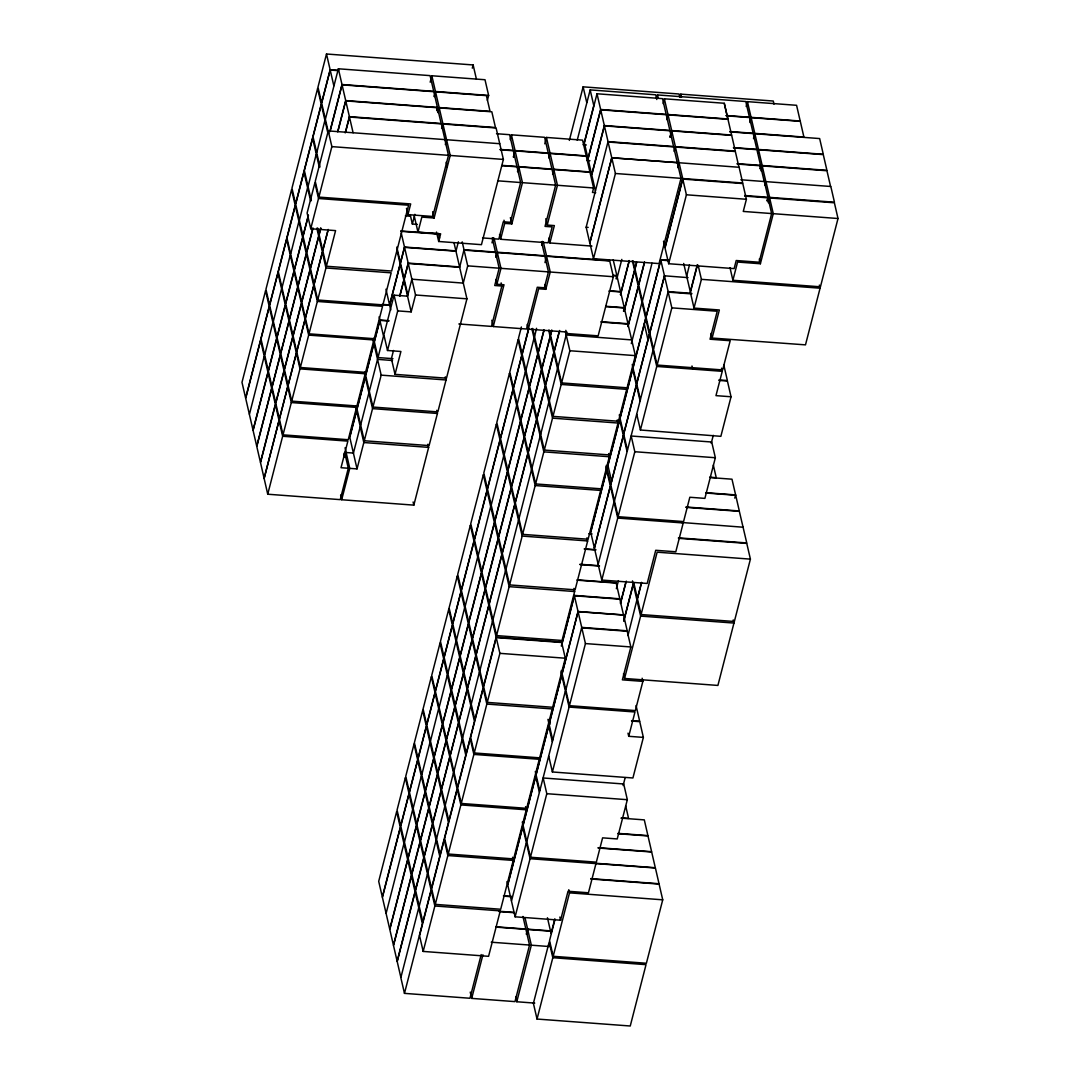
<?xml version="1.0" encoding="UTF-8"?>
<svg xmlns="http://www.w3.org/2000/svg" width="1080" height="1080" viewBox="0 0 1080 1080"><rect width="100%" height="100%" fill="white"/><g stroke="black" fill="none" stroke-linecap="round" stroke-linejoin="round"><path stroke-width="1.5" d="M340.605 495.032L341.685 499.743L413.843 505.13L428.639 447.377L427.91 444.231M445.311 376.826L446.04 379.971L437.846 411.899L372.951 407.052L369.32 391.338L377.541 359.33L392.513 360.531M326.498 54L317.966 87.142L321.597 102.87L330.129 69.714L326.498 54L473.135 64.949L476.401 79.083M338.54 70.673L330.197 70.052L321.665 103.194L325.296 118.908M338.364 68.783L341.996 84.51L433.728 91.355L430.096 75.627L338.364 68.783L325.377 119.246L328.644 133.394M345.708 131.692L349.475 117.045L441.329 123.903L444.96 139.617L328.253 130.91L315.252 181.373L318.884 197.1L410.683 203.945L407.93 214.623L432.743 216.472L448.483 155.331L444.852 139.603M308.394 215.055L302.994 235.994L299.376 220.279L307.584 187.745L303.953 172.017L295.663 204.228L299.295 219.942M329.846 131.706L341.996 84.51M308.435 215.528L303.075 236.345L306.707 252.059L312.89 228.029M330.332 130.424L342.063 84.848L433.796 91.692L437.427 107.419L436.685 110.295M310.743 228.744L318.519 198.504L314.901 182.776L307.112 213.03L310.743 228.744L335.583 230.607L326.403 266.247L391.649 271.04L408.591 205.214L318.519 198.504M318.884 197.1L331.871 146.624L328.253 130.91M337.73 131.49L345.695 100.575L342.063 84.848M312.957 228.366L306.774 252.396L310.406 268.11L318.654 236.075L316.832 228.218M337.81 131.828L345.762 100.899L437.508 107.744L441.126 123.471L349.394 116.627L345.762 100.899M320.747 227.907L319.1 234.333L317.642 228.056M345.209 132.894L349.394 116.627M320.8 228.42L319.14 234.873L326.403 266.247M264.101 478.507L279.018 420.538M279.382 419.135L287.699 386.843L284.108 371.021L275.791 403.312L283.014 434.849L348.233 439.722L356.535 407.417L291.317 402.557L287.699 386.843L279.423 419.026M296.365 353.16L288.063 385.412L291.695 401.126L356.913 405.986L365.202 373.748L299.997 368.874L292.775 337.338L284.459 369.617L288.09 385.331L296.406 353.052M296.716 351.783L305.06 319.397M314.091 284.297L322.34 252.261L325.957 267.975L317.709 300.01L382.928 304.884L391.19 272.835L325.957 267.975M328.199 229.46L322.772 250.533L328.172 229.622M264.154 478.373L279.059 420.431M296.757 351.689L305.087 319.316M314.118 284.229L322.407 252.032L318.776 236.318L310.487 268.515L317.709 300.01M267.732 494.221L282.65 436.252L275.427 404.703L260.523 462.659L267.732 494.221L340.227 499.635L348.3 468.248L344.669 452.534L343.859 455.666L344.682 452.412M283.014 434.849L291.317 402.557M291.695 401.126L299.997 368.874M300.348 367.497L308.678 335.111L301.455 303.601L293.125 335.975L300.348 367.497L365.567 372.357L373.896 339.971L308.678 335.111M309.015 333.828L317.345 301.442L310.109 269.959L301.779 302.319L309.015 333.828L374.233 338.702L382.563 306.315L317.345 301.442M430.178 82.175L431.838 75.762L485.001 79.731L488.632 95.445L487.377 100.292M434.228 96.296L435.456 91.476L431.838 75.762M434.295 96.633L435.537 91.827L486.405 95.621L490.037 111.335L439.169 107.541L435.537 91.827M349.704 436.955L356.535 410.427L355.806 407.282M379.094 316.832L379.823 319.977L374.301 341.429L373.572 338.283M388.868 321.044L379.89 320.382L374.369 341.834L378 357.548L392.971 358.668M344.925 457.353L346.154 452.52L353.417 453.06M436.765 110.633L437.508 107.744M437.927 112.361L439.169 107.541M437.994 112.684L439.236 107.879L491.832 111.807L495.464 127.521L442.868 123.593L439.236 107.879M382.104 304.371L389.583 304.925L400.14 263.939L396.873 249.791M401.22 232.888L404.487 247.037L400.437 262.778L396.806 247.064M390.744 309.974L389.651 305.262L400.208 264.263L403.839 279.99L399.776 295.758M404.555 247.374L400.505 263.115L404.136 278.829L408.186 263.088L404.555 247.374L455.963 251.208L459.581 266.922L408.186 263.088M353.403 453.182L360.248 426.533L356.616 410.819L349.785 437.346L357.035 468.896L349.758 468.356L345.06 447.795M360.652 425.034L368.928 392.796M378 357.548L383.522 336.096L379.89 320.382M463.32 283.109L411.885 279.207L407.552 296.176L394.079 295.164L383.886 334.773L387.504 350.487L400.91 351.486L395.024 374.355L446.486 378.189L466.938 298.822L459.648 267.327L464.009 249.723L462.2 241.866M417.393 224.411L412.358 224.032L414.869 214.312M341.685 499.743L349.758 468.356M441.626 128.412L442.868 123.593M442.112 127.224L442.935 124.025L496.098 127.98L503.388 159.422L481.451 244.674L438.683 241.488L436.495 232.052M399.857 296.163L403.907 280.395L411.17 311.891L397.71 310.892L394.079 295.164M459.648 267.327L408.254 263.493L404.204 279.234L407.835 294.948M357.035 468.896L363.825 442.53L360.194 426.816M364.284 440.748L372.546 408.618L365.296 377.082L357.035 409.199L364.284 440.748L429.098 445.595L437.427 413.464L436.712 410.319M372.951 407.052L381.173 375.138L373.91 343.602L365.702 375.516L369.333 391.23M387.504 350.487L397.71 310.892M438.683 241.488L440.64 233.82L417.974 232.132L421.848 217.094L434.12 218.012L450.212 155.453L442.935 124.025M445.325 144.544L446.594 139.739L499.77 143.708M393.498 350.474L391.406 358.641L395.024 374.355M472.298 68.175L473.135 64.949M411.17 311.891L415.53 294.988L408.254 263.493M455.963 251.208L458.379 241.826M463.28 283.041L467.708 265.856L464.076 250.142L495.545 252.477L499.176 268.204L494.721 285.498L501.849 286.038L491.468 326.403L458.851 323.973M510.192 139.59L511.421 134.825L544.617 137.309L548.249 153.023L515.052 150.552L511.421 134.825M513.418 156.897L515.052 150.552M513.486 157.234L515.12 150.889L548.33 153.374L551.948 169.088L518.751 166.617L515.12 150.889M492.021 242.851L493.169 237.749M517.523 171.369L518.751 166.617M517.604 171.707L518.819 166.941L552.029 169.425L555.646 185.139L545.036 226.382L552.177 226.908L548.087 242.811L500.607 239.274L499.527 234.549M496.058 256.973L497.286 252.207L494.019 238.059M500.607 239.274L504.711 223.371L503.982 220.226M496.112 257.391L497.34 252.612L544.806 256.163L548.438 271.877L544.347 287.779L537.273 287.253L526.527 329.022L493.263 326.538L491.805 320.247M502.268 165.713L517.023 166.806L520.655 182.534L510.408 222.304L503.28 221.778L498.812 239.139L482.558 237.924M504.711 223.371L511.839 223.898L522.45 182.669L518.819 166.941M493.263 326.538L504.009 284.769L496.881 284.229L500.971 268.34L497.34 252.612M544.779 143.802L546.426 137.444L582.579 140.144L586.211 155.858L550.058 153.158L546.426 137.444M548.829 157.936L550.058 153.158M549.302 156.695L550.125 153.508L586.278 156.209L589.91 171.923L553.757 169.222L550.125 153.508M552.596 174.326L553.757 169.222M541.634 244.553L542.444 241.407M541.701 244.89L542.511 241.745M591.948 246.091L549.882 242.946L554.351 225.585L547.209 225.059L557.456 185.274L553.824 169.56L589.99 172.26L593.609 187.974L592.461 192.443L595.728 192.685M521.384 326.984L518.495 338.202L522.126 353.916L528.727 328.266M569.336 140.4L583.119 86.846L679.063 94.001L679.793 97.146M544.995 262.589L546.548 255.879L543.281 241.745M566.555 333.49L566.919 332.033L528.255 329.157L538.65 288.779L545.778 289.319L550.233 272.012L546.601 256.298L609.741 261.009L613.373 276.723L598.144 335.853L566.555 333.49L565.826 330.345M577.22 140.225L590.166 89.897L655.709 94.797L656.788 99.508M528.768 328.725L522.194 354.254L525.825 369.968M583.767 144.572L593.798 105.624L590.166 89.897M536.558 328.307L534.573 336.596L538.205 352.323L543.956 329.981M597.011 93.771L584.361 142.911L587.993 158.625L600.642 109.485L597.011 93.771L662.539 98.658L666.171 114.372L600.642 109.485M544.023 330.318L538.272 352.661L541.904 368.375L550.112 336.461L548.667 330.183M600.71 109.836L588.06 158.976L591.692 174.69L604.341 125.55L600.71 109.836L666.239 114.723L669.87 130.437L604.341 125.55M551.759 330.102L550.517 334.935L549.423 330.21M551.826 330.44L550.584 335.273L554.216 350.987L559.183 331.695M604.409 125.888L608.04 141.602L673.569 146.489L669.951 130.775L604.409 125.888L591.759 175.028L595.39 190.742M677.363 162.635L611.793 157.788L589.788 242.933L586.157 227.219L608.04 141.602M559.656 330.48L554.269 351.378L561.6 382.914L627.089 387.801L635.364 355.631L628.007 324.122L601.155 322.11M492.48 621.27L479.885 670.586L483.516 686.3L496.152 637.173L488.849 605.543L476.213 654.656L479.844 670.37M492.925 619.88L505.481 570.767M505.98 569.187L518.495 520.196M518.994 518.63L531.495 469.692M531.968 468.207L540.162 436.01M540.688 434.349L548.829 402.327M549.356 400.653L557.51 368.631M557.969 367.187L566.177 334.949L631.733 339.916M481.208 954.558L469.962 998.258L404.474 993.371L422.388 923.764L418.77 908.051M496.557 635.594L509.152 586.656L501.849 555.039L489.254 603.976L496.557 635.594L562.046 640.481L574.641 591.543L573.926 588.398M509.612 584.914L522.18 536.072L514.863 504.482L502.295 553.298L509.612 584.914L575.1 589.802L587.668 540.958L586.94 537.813M522.612 534.357L535.181 485.541L527.864 453.978L515.308 502.767L522.612 534.357L588.101 539.244L600.669 490.428L535.181 485.541M535.599 483.935L543.848 451.845L536.531 420.296L528.282 452.358L535.599 483.935L601.088 488.822L609.336 456.732L608.62 453.587M544.307 450.063L552.528 418.149L545.211 386.6L536.99 418.514L544.307 450.063L609.795 454.95L618.017 423.036L617.288 419.89M552.987 416.367L561.195 384.44L553.878 352.917L545.67 384.831L552.987 416.367L618.476 421.254L626.683 389.354L561.195 384.44M561.6 382.914L569.875 350.744L565.448 331.803M593.5 258.701L615.425 173.502L608.094 142.02L673.623 146.907L680.994 178.349L659.057 263.588L593.5 258.701L589.869 242.973L611.793 157.788L677.241 162.635M496.26 637.619L483.638 686.678L487.269 702.391L552.663 707.279L565.299 658.22L561.668 642.506L496.26 637.619L499.892 653.346L487.269 702.391M423.171 951.426L434.862 905.985L431.244 890.271L419.539 935.712L423.171 951.426L488.579 956.313L500.27 910.872L434.862 905.985M435.281 904.379L447.849 855.536L444.218 839.822L431.649 888.665L435.281 904.379L500.688 909.252L513.257 860.423L512.528 857.277M448.24 854.024L460.877 804.924L457.259 789.21L444.609 838.31L448.24 854.024L513.648 858.911L526.284 809.798L525.555 806.652M461.255 803.452L473.877 754.407L470.245 738.693L457.623 787.739L461.255 803.452L526.662 808.34L539.285 759.294L473.877 754.407M474.255 752.963L486.837 704.066L483.206 688.351L470.624 737.235L474.255 752.963L539.663 757.836L552.245 708.939L486.837 704.066M656.667 98.172L657.504 94.932L745.808 101.52L749.439 117.234L726.111 115.493M616.019 278.775L616.856 275.562L613.224 259.848M616.829 278.788L621.824 259.389M663.107 103.599L664.349 98.793L724.288 103.261L727.893 119.07L724.262 103.343M620.447 294.503L629.195 260.55M620.528 294.84L629.262 260.888M666.819 119.597L667.98 114.507L664.349 98.793M623.498 311.216L624.335 308.003L605.867 306.625M624.159 310.554L634.554 270.135L632.381 260.699M636.579 262.265L634.918 268.731L633.11 260.874M624.226 310.878L634.635 270.446L638.267 286.16L627.858 326.592M636.66 262.575L635 269.041L638.631 284.756L644.45 262.143M679.955 97.376L680.792 94.136L773.266 101.034L773.982 104.18M670.046 136.904L671.679 130.572L668.048 114.858L727.974 119.327L731.606 135.041L671.679 130.572M670.1 137.322L671.746 130.91L731.687 135.378L735.304 151.092L675.378 146.624L671.746 130.91M628.088 326.309L638.334 286.51L641.966 302.225L631.314 343.615M644.585 262.224L638.699 285.107L642.33 300.821M674.136 151.43L675.378 146.624M674.595 150.228L675.418 147.042L735.345 151.524L738.976 167.238M651.996 263.237L642.398 301.158L646.029 316.872L660.744 259.686L669.155 260.307M677.849 167.616L679.05 162.756L739.112 167.279L742.73 183.006L682.709 178.524L675.418 147.042M561.303 646.07L574.344 595.404L619.812 598.806L616.181 583.079L577.206 580.176M590.679 531.9L606.636 469.908L605.907 466.776M619.637 419.405L607 468.518L606.272 465.372M632.651 368.847L620.001 418.001L619.272 414.855M561.776 644.801L574.398 595.782L619.852 599.171L623.484 614.885L578.016 611.496L562.046 673.596L561.317 670.451M669.195 260.712L660.798 260.091L646.07 317.277L653.441 348.786M495.95 927.113L525.906 929.34L529.538 945.054L514.971 1001.619L471.704 998.393L482.922 954.761M682.709 178.524L664.983 247.428L663.525 241.151M771.647 213.556L743.27 211.437L746.402 199.274L742.784 183.56L682.776 179.078L665.037 248.009L668.668 263.723L734.13 268.61L736.209 260.523L759.118 262.224L771.647 213.556L768.015 197.843L744.66 196.088M522.653 826.618L507.695 884.723L506.979 881.577M535.639 776.169L523.031 825.161L522.302 822.015M548.626 725.706L536.031 774.657L535.302 771.512M549.018 719.456L550.112 724.18L549.045 724.1L561.681 674.987L560.952 671.855M594.365 548.006L610.322 486.014L606.69 470.3L590.733 532.292L598.077 563.882M623.322 435.51L610.686 484.623L607.055 468.896L619.691 419.796L627.035 451.346M636.336 384.952L623.673 434.106L636.431 385.061M636.647 383.738L649.337 334.395M649.701 332.991L664.416 275.805L688.068 277.627M594.446 548.168L610.403 486.162L614.034 501.876L598.158 564.354L601.789 580.068L647.19 583.457L655.722 550.287L675.797 551.786L683.208 522.963L617.733 518.076L614.115 502.362M623.417 435.632L610.767 484.758L614.399 500.472M636.741 383.846L649.445 334.476M649.809 333.072L664.538 275.859M668.668 263.723L686.408 194.792L682.776 179.078M574.398 595.782L581.729 627.399L565.826 689.958L569.457 705.672L635.351 710.586L642.87 681.372L642.141 678.226M660.798 260.091L668.156 291.587L653.495 349.326L657.126 365.054L722.668 369.94L730.188 340.726L710.033 339.215L717.228 311.243L671.841 307.854L668.223 292.14L691.754 293.895M530.442 857.25L546.804 793.692L543.173 777.978L623.714 783.986L627.332 799.7L617.234 838.944L602.6 837.851L596.336 862.164L530.442 857.25L526.811 841.536L565.38 690.917L561.749 675.202L549.113 724.329L552.731 740.043M631.611 721.062L639.752 721.67L643.37 737.397L632.921 777.978L552.393 771.971L569.093 707.076L565.475 691.349M569.457 705.672L585.441 643.572L581.81 627.858L627.21 631.246L630.842 646.961L622.377 679.846L642.87 681.372M601.789 580.068L617.733 518.076M618.098 516.686L634.824 451.724L631.193 436.01L711.72 442.017L715.351 457.731L704.889 498.38L689.823 497.259L683.573 521.573L618.098 516.686L614.466 500.958L653.076 350.19L645.719 318.681L633.015 368.024L640.373 399.56M719.051 380.43L727.421 381.051L731.038 396.765L720.86 436.334L640.413 430.002L656.762 366.444L653.144 350.73M657.126 365.054L671.841 307.854M595.957 863.622L588.452 892.782L568.026 891.257L560.574 920.214L515.106 916.812L530.064 858.708L526.446 842.994M686.705 276.089L689.459 264.857M697.316 264.668L690.323 291.803L683.681 263.453M697.37 265.235L690.377 292.37L694.008 308.084L719.348 309.974L712.112 338.054L805.491 344.858L820.071 288.198L819.342 285.066M526.406 934.011L527.648 929.165L525.11 918.162M526.46 934.322L527.702 929.475L550.584 931.19M616.356 588.668L618.408 580.662M694.008 308.084L701.406 279.342L698.139 265.207M746.186 106.488L747.441 101.642L796.581 105.3L800.199 121.028L751.073 117.356L747.441 101.642M534.749 1003.104L516.78 1001.754L531.333 945.189L527.702 929.475M620.46 603.113L625.82 582.323M620.514 603.49L626.279 581.108M750.236 120.596L751.073 117.356M749.898 122.526L751.154 117.666L800.293 121.338L803.912 137.052L754.785 133.38L751.154 117.666M623.727 620.811L633.191 584.024L632.475 580.878M623.822 621L633.299 584.199L636.917 599.927L627.939 635.567M753.529 138.24L754.785 133.38M753.597 138.605L754.852 133.731L819.653 138.564L823.284 154.278L758.484 149.445L754.852 133.731M554.823 918.891L551.07 933.485L547.438 917.771M641.507 582.363L637.389 598.361L633.758 582.647M554.999 919.431L549.558 940.586L553.176 956.3L646.394 963.252L662.729 899.816L659.097 884.088L590.855 878.999M641.574 582.836L637.457 598.82L641.088 614.547L734.36 621.5L750.411 559.13L746.779 543.415L678.496 538.326M757.647 152.698L758.484 149.445M757.715 153.036L758.552 149.783L823.284 154.616L826.916 170.33L762.183 165.497L758.552 149.783M537.03 1019.048L552.812 957.704L549.194 941.99L533.399 1003.334L537.03 1019.048L630.248 1026L646.029 964.656L552.812 957.704M553.176 956.3L569.511 892.85L568.782 889.717M733.226 619.92L733.954 623.066L717.903 685.436L624.564 678.47L640.615 616.1L636.984 600.386M641.088 614.547L657.139 552.177L750.411 559.13M759.713 168.615L760.55 165.375L756.918 149.661L733.55 147.919M760.954 170.802L762.183 165.497M732.902 280.274L737.586 262.049L760.388 263.75L773.28 213.678L769.649 197.964L834.381 202.784L838.013 218.511L820.436 286.808L732.902 280.274L729.999 267.692M765.005 184.882L765.841 181.629L762.21 165.915L826.942 170.748L830.574 186.462M765.153 184.91L765.99 181.656L769.622 197.37L768.366 202.257M721.508 368.186L722.237 371.331L715.973 395.644L731.038 396.765M643.37 737.397L628.736 736.303L634.986 711.99L569.093 707.076M767.151 200.488L767.988 197.249L764.357 181.535L740.853 179.766M767.178 201.083L768.015 197.843M768.407 202.81L769.649 197.964M623.133 785.538L625.172 777.614M711.221 443.273L713.273 435.335M734.792 498.11L735.615 494.91L731.984 479.196L710.329 477.576M615.425 173.502L680.994 178.349M330.129 69.714L338.459 70.335M435.456 91.476L488.632 95.445M726.246 115.803L749.52 117.544L753.152 133.258L729.864 131.531M667.98 114.507L727.907 118.975M345.695 100.575L437.427 107.419M729.851 131.868L753.219 133.609L756.851 149.323L733.482 147.582M496.503 133.718L509.625 134.69L513.257 150.417L500.135 149.431M583.065 144.733L586.319 144.977M737.181 163.633L760.55 165.375M737.222 164.052L760.577 165.794L764.208 181.507M500.202 149.783L513.324 150.755L516.956 166.482L502.2 165.375M586.697 160.447L589.95 160.691M331.871 146.624L448.483 155.331M450.212 155.453L503.388 159.422M765.841 181.629L830.817 186.489L834.449 202.203L769.622 197.37M744.62 195.507L767.988 197.249M497.705 180.819L520.655 182.534M522.45 182.669L555.646 185.139M557.456 185.274L593.609 187.974M686.408 194.792L746.402 199.274M773.28 213.678L838.013 218.511M405.378 215.865L410.319 216.23M400.788 230.972L438.629 233.793M400.856 231.323L437.333 234.036M464.009 249.723L495.477 252.072L492.21 237.924M497.286 252.207L544.752 255.744L541.485 241.61M546.548 255.879L609.687 260.591M404.487 247.037L455.882 250.871L454.073 243.013M701.406 279.342L820.071 288.198M613.494 275.319L616.856 275.562M613.575 275.63L616.937 275.886L620.555 291.6L610.484 290.844M467.708 265.856L499.176 268.204M500.971 268.34L548.438 271.877M550.233 272.012L613.373 276.723M668.156 291.587L691.7 293.341M608.877 291.074L620.636 291.951L624.254 307.665L605.799 306.288M415.53 294.988L466.938 298.822M382.171 304.709L389.651 305.262M601.101 321.705L627.966 323.716L624.335 308.003M379.823 319.977L388.8 320.652M569.875 350.744L635.364 355.631M656.762 366.444L722.237 371.331M719.037 379.904L727.38 380.525L723.749 364.811M381.173 375.138L446.04 379.971M552.528 418.149L618.017 423.036M372.546 408.618L437.427 413.464M634.824 451.724L715.351 457.731M543.848 451.845L609.336 456.732M282.65 436.252L347.868 441.126L341.024 467.708L348.3 468.248M363.825 442.53L428.639 447.377M709.628 477.198L716.242 477.684L713.34 465.115M705.632 492.683L735.615 494.91M705.699 493.007L735.683 495.248L739.314 510.962L686.016 506.993M686.057 507.37L739.355 511.353L746.753 542.943L678.443 537.84M681.359 522.464L743.121 527.216M588.83 533.723L592.083 533.966M522.18 536.072L587.668 540.958M584.348 548.829L595.715 549.68M584.415 549.153L595.782 550.004M579.933 564.26L599.413 565.718M580 564.611L599.481 566.055M577.139 579.839L616.113 582.741M509.152 586.656L574.641 591.543M640.615 616.1L733.954 623.066M581.729 627.399L627.21 630.801L623.579 615.074L578.097 611.685L562.113 673.799L565.745 689.526M585.441 643.572L630.842 646.961M496.152 637.173L561.64 642.06M499.892 653.346L565.299 658.22M631.543 720.644L639.684 721.251L636.053 705.537M546.804 793.692L627.332 799.7M460.877 804.924L526.284 809.798M621.945 817.884L628.56 818.384L625.658 805.802M620.96 818.14L644.301 819.882L647.919 835.596L617.922 833.368M617.99 833.72L647.987 835.961L651.618 851.675L598.293 847.692M598.077 848.003L651.672 851.999L655.304 867.713L594.999 863.217M530.064 858.708L655.412 868.01L659.03 883.724L590.679 878.621M447.849 855.536L513.257 860.423M569.511 892.85L662.729 899.816M503.483 895.806L511.799 896.427M503.564 896.144L511.88 896.764M498.865 911.237L513.837 912.357M498.933 911.574L513.905 912.695M495.896 926.802L525.852 929.029L522.95 916.461M527.648 929.165L552.15 931.001M491.252 942.206L529.538 945.054M531.333 945.189L549.315 946.539M586.157 227.219L588.168 227.394M759.294 259.038L760.388 263.75M680.792 94.136L681.52 97.267M657.504 94.932L658.233 98.078M711.032 333.342L712.112 338.054M691.97 365.985L692.699 369.131M642.033 302.562L645.664 318.276L632.961 367.632L632.245 364.487M644.342 324.014L647.973 339.728M583.119 86.846L586.75 102.559M640.062 400.775L632.705 369.238L620.055 418.392L627.399 449.942M636.782 414.288L640.413 430.002M607.946 465.453L611.563 481.167M545.764 218.768L547.209 225.059M548.788 238.235L549.882 242.946M544.698 284.594L545.778 289.319M623.484 673.758L624.564 678.47M510.381 217.62L511.839 223.898M628.007 733.158L628.736 736.303M532.683 328.428L534.506 336.285M531.86 328.631L534.047 338.067L525.906 370.292L529.538 386.006L537.745 354.092L534.114 338.378M527.175 324.432L528.255 329.157M525.447 372.074L529.079 387.788L520.817 419.863L517.185 404.15L525.366 371.75L521.748 356.036L513.486 388.112L517.118 403.826M501.134 282.893L501.849 286.038M495.788 279.518L496.881 284.229M516.78 405.769L520.398 421.483L507.843 470.273L504.212 454.558L516.699 405.445L513.067 389.732L500.513 438.521L504.144 454.235M446.162 162.257L447.255 166.968M503.78 456.273L507.398 471.987L494.843 520.817L491.211 505.103L503.699 455.949L500.067 440.235L487.499 489.051L491.13 504.779M438.453 233.429L439.533 238.14M432.662 211.721L434.12 218.012M547.952 719.375L549.045 724.1M552.312 741.663L548.694 725.949L536.085 774.9L539.717 790.628M548.762 756.257L552.393 771.971M490.765 506.844L494.384 522.558L481.788 571.495L478.17 555.782L490.685 506.52L487.053 490.793L474.458 539.73L478.089 555.444M414.342 216.419L417.974 232.132M410.184 214.61L412.358 224.032M406.485 208.332L407.93 214.623M539.339 792.113L535.707 776.399L523.085 825.43L526.716 841.145M477.765 557.348L481.383 573.062L468.747 622.175L465.115 606.461L477.684 557.024L474.053 541.31L461.417 590.409L465.048 606.123M559.859 917.068L560.574 920.214M464.711 608.081L468.329 623.795L460.12 655.709L456.489 639.981L464.63 607.743L460.998 592.029L452.79 623.943L456.421 639.657M479.466 672.192L483.098 687.92L474.876 719.834L471.245 704.12L479.425 671.99L475.794 656.262L467.586 688.176L471.218 703.89M349.475 117.045L353.106 132.759M385.952 289.211L389.583 304.925M330.197 70.052L333.828 85.766M456.07 641.601L459.702 657.315L451.494 689.229L447.863 673.515L456.003 641.277L452.371 625.563L444.163 657.464L447.782 673.191M470.839 705.74L474.458 721.453L466.25 753.367L462.618 737.654L470.799 705.51L467.168 689.796L458.96 721.697L462.591 737.424M511.38 900.734L507.749 885.006L522.707 826.889L526.338 842.603L511.488 901.098L515.106 916.812M325.013 120.65L327.915 133.218M413.113 501.984L413.843 505.13M373.113 340.065L373.842 343.211L365.62 375.125L364.905 371.979M447.404 675.297L451.035 691.011L442.746 723.182L439.128 707.467L447.336 674.96L443.705 659.245L435.416 691.416L439.047 707.13M462.159 739.436L465.791 755.15L457.502 787.334L453.884 771.62L462.132 739.192L458.501 723.479L450.225 755.649L453.857 771.363M515.687 997.043L516.78 1001.754M316.643 152.523L313.025 136.809L321.314 104.598L324.932 120.312L316.724 152.861L319.99 166.995M316.346 154.332L319.248 166.914M364.5 373.545L365.215 376.69L356.954 408.807L356.225 405.675M438.737 708.993L442.355 724.707L434.106 756.77L430.475 741.055L438.669 708.601L435.038 692.888L426.776 725.004L430.407 740.732M453.492 773.132L457.11 788.859L448.862 820.935L445.23 805.221L453.479 772.835L449.847 757.121L441.572 789.237L445.203 804.951M307.976 186.219L304.344 170.492L312.633 138.294L316.265 154.008L308.057 186.543L311.324 200.691M307.665 188.069L310.568 200.637M430.056 742.676L433.688 758.403L425.425 790.52L421.794 774.805L429.988 742.351L426.357 726.624L418.095 758.754L421.713 774.468M444.812 806.841L448.443 822.555L440.168 854.685L436.536 838.971L444.785 806.571L441.167 790.857L432.891 822.987L436.523 838.701M298.998 221.724L302.63 237.438L294.3 269.811L290.668 254.097L298.917 221.387L295.299 205.673L286.969 238.046L290.588 253.76M421.389 776.372L425.021 792.086L416.772 824.108L413.14 808.394L421.322 776.034L417.69 760.32L409.442 792.342L413.073 808.056M436.144 840.537L439.763 856.251L431.527 888.287L427.896 872.573L436.118 840.254L432.486 824.539L424.251 856.562L427.882 872.276M470.245 992.102L471.704 998.393M290.344 255.366L293.963 271.08L285.633 303.466L282.002 287.739L290.264 255.042L286.632 239.315L278.303 271.701L281.934 287.415M412.736 810.014L416.354 825.728L408.092 857.844L404.46 842.13L412.655 809.676L409.023 793.962L400.761 826.078L404.393 841.793M427.478 874.192L431.109 889.907L422.834 922.037L419.202 906.323L427.464 873.896L423.833 858.182L415.57 890.298L419.189 906.012M281.651 289.103L285.282 304.817L276.979 337.109L273.348 321.394L281.583 288.779L277.952 273.051L269.635 305.343L273.267 321.057M404.014 843.858L407.646 859.572L389.732 929.178L386.1 913.451L403.947 843.521L400.315 827.807L382.401 897.399L386.033 913.113M272.984 322.799L276.615 338.513L268.326 370.724L264.695 355.01L272.903 322.461L269.285 306.747L260.996 338.958L264.613 354.672M264.317 356.481L267.948 372.209L253.031 430.151L249.399 414.437L264.236 356.157L260.604 340.443L245.7 398.385L249.318 414.099M400.842 977.333L397.211 961.605L415.125 892.026L418.757 907.74L400.842 977.657L404.474 993.371M265.572 290.696L241.988 382.334L245.619 398.061L269.204 306.41L265.572 290.696M291.587 189.621L265.937 289.291L269.568 305.019L295.218 205.335L291.587 189.621M317.601 88.547L291.965 188.177L295.596 203.904L321.233 104.261L317.601 88.547M268.016 372.546L253.098 430.502L256.729 446.216L271.647 388.26L268.016 372.546M276.683 338.85L268.38 371.142L272.012 386.856L280.314 354.577L276.683 338.85M285.35 305.195L277.047 337.46L280.678 353.174L288.981 320.909L285.35 305.195M294.043 271.431L285.714 303.804L289.332 319.518L297.675 287.145L294.043 271.431M302.656 237.938L294.368 270.149L297.999 285.863L306.288 253.651L302.656 237.938M271.715 388.598L256.797 446.553L260.428 462.267L275.346 404.312L271.715 388.598M280.395 354.901L272.079 387.194L275.711 402.921L284.013 370.629L280.395 354.901M289.062 321.233L280.746 353.511L284.378 369.225L292.68 336.96L289.062 321.233M297.743 287.483L289.413 319.856L293.045 335.57L301.374 303.197L297.743 287.483M306.369 253.989L298.067 286.2L301.698 301.928L310 269.703L306.369 253.989M313.713 285.728L305.384 318.114L313.74 285.674M396.657 811.593L378.702 881.348L382.334 897.062L400.288 827.307L396.657 811.593M405.365 777.749L397.062 810.027L400.694 825.741L408.996 793.463L405.365 777.749M414.032 744.107L405.743 776.291L409.374 792.005L417.663 759.821L414.032 744.107M422.699 710.411L414.382 742.702L418.014 758.417L426.33 726.138L422.699 710.411M431.365 676.728L423.077 708.952L426.708 724.68L434.997 692.442L431.365 676.728M440.046 643.032L431.717 675.365L435.348 691.079L443.664 658.746L440.046 643.032M448.713 609.35L440.451 641.412L444.083 657.139L452.345 625.063L448.713 609.35M457.299 575.977L449.091 607.892L452.709 623.606L460.931 591.692L457.299 575.977M470.354 525.258L457.718 574.358L461.349 590.072L473.985 540.972L470.354 525.258M483.354 474.741L470.759 523.679L474.39 539.393L486.986 490.455L483.354 474.741M496.368 424.183L483.8 473L487.431 488.727L500 439.898L496.368 424.183M509.45 373.356L496.814 422.469L500.445 438.183L513.081 389.07L509.45 373.356M518.076 339.822L509.787 372.06L513.418 387.774L521.707 355.536L518.076 339.822M407.714 859.91L389.812 929.502L393.431 945.216L411.345 875.624L407.714 859.91M416.435 826.065L408.159 858.182L411.791 873.896L420.066 841.779L416.435 826.065M425.088 792.423L416.853 824.445L420.471 840.159L428.72 808.137L425.088 792.423M433.755 758.727L425.493 790.857L429.125 806.585L437.387 774.454L433.755 758.727M442.436 725.045L434.174 757.107L437.805 772.835L446.067 740.759L442.436 725.045M451.103 691.349L442.827 723.519L446.459 739.233L454.734 707.062L451.103 691.349M459.769 657.666L451.562 689.567L455.193 705.294L463.401 673.38L459.769 657.666M468.41 624.132L460.188 656.046L463.82 671.76L472.027 639.846L468.41 624.132M481.464 573.413L468.828 622.512L472.446 638.226L485.096 589.126L481.464 573.413M494.464 522.895L481.869 571.833L485.501 587.547L498.096 538.61L494.464 522.895M507.479 472.338L494.91 521.154L498.542 536.868L511.11 488.052L507.479 472.338M520.479 421.821L507.924 470.61L511.542 486.324L524.097 437.535L520.479 421.821M529.146 388.139L520.898 420.201L524.515 435.929L532.778 403.853L529.146 388.139M537.813 354.443L529.605 386.357L533.237 402.07L541.445 370.156L537.813 354.443M411.426 875.961L393.512 945.553L397.143 961.281L415.044 891.689L411.426 875.961M420.134 842.116L411.871 874.233L415.49 889.961L423.765 857.831L420.134 842.116M428.787 808.475L420.552 840.497L424.183 856.224L432.419 824.189L428.787 808.475M437.468 774.792L429.192 806.909L432.824 822.636L441.086 790.506L437.468 774.792M446.148 741.069L437.886 773.172L441.504 788.886L449.766 756.783L446.148 741.069M454.815 707.346L446.526 739.571L450.158 755.298L458.447 723.06L454.815 707.346M463.482 673.718L455.261 705.632L458.892 721.346L467.1 689.432L463.482 673.718M472.108 640.183L463.887 672.098L467.519 687.812L475.74 655.898L472.108 640.183M485.163 589.464L472.527 638.563L476.145 654.278L488.795 605.178L485.163 589.464M498.163 538.947L485.568 587.885L489.2 603.599L501.795 554.661L498.163 538.947M511.178 488.389L498.609 537.206L502.24 552.919L514.809 504.104L511.178 488.389M524.178 437.873L511.623 486.662L515.241 502.389L527.81 453.587L524.178 437.873M532.845 404.19L524.596 436.252L528.215 451.98L536.476 419.904L532.845 404.19M541.526 370.494L533.304 402.408L536.936 418.122L545.144 386.208L541.526 370.494M550.192 336.798L541.971 368.712L545.602 384.426L553.824 352.526L550.192 336.798"/></g></svg>
